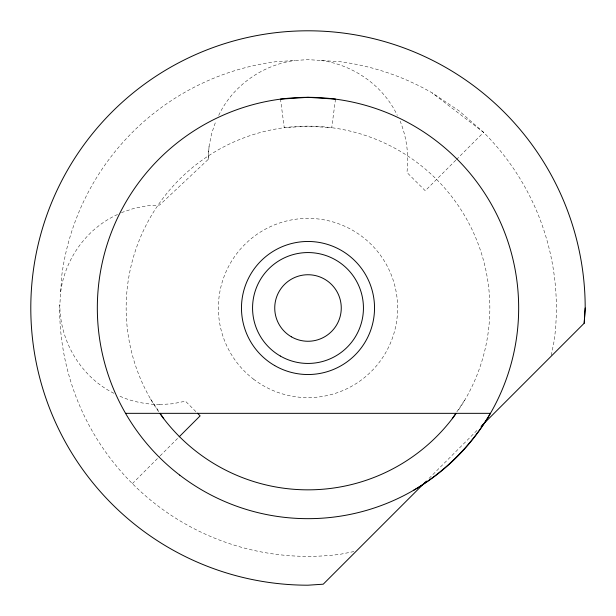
<?xml version="1.0" encoding="UTF-8"?>
<svg xmlns="http://www.w3.org/2000/svg" width="616" height="616" viewBox="0 0 616 616"><rect width="100%" height="100%" fill="white"/><g stroke="black" fill="none" stroke-linecap="round" stroke-linejoin="round"><path stroke-width="0.46" stroke-dasharray="3.08 2.31" d="M121.444 212.62L133.803 208.424L146.608 205.883L159.629 205.028L208.208 159.421L209.063 146.4L211.611 133.595L215.808 121.236M208.208 159.421L209.063 146.4M335.497 99.13L331.731 127.712L308 126.157L284.261 127.712L280.496 99.13M60.691 291.791C65.088 258.435 87.226 227.912 118.103 214.268M551.258 355.417L554.246 340.417A248.371 248.371 0 0 0 483.629 132.378L459.197 110.957L432.186 92.908A248.371 248.371 0 0 0 340.425 61.754L308 59.629L275.575 61.754A248.371 248.371 0 0 0 61.762 275.583L59.629 308A248.371 248.371 0 0 0 340.425 554.246L355.417 551.258M218.688 115.385C232.709 85.732 262.593 64.796 294.979 60.483M456.856 411.819L465.48 398.922M132.378 483.622L159.475 456.525M160.152 455.848L178.447 437.553M455.794 160.206L425.248 190.752L406.937 172.449C409.047 155.124 406.706 137.422 400.192 121.236M456.471 159.529L483.629 132.378L432.186 92.908M429.044 478.378L478.37 429.052M159.629 404.604L172.657 403.757L185.462 401.208L196.127 411.873M159.636 404.604C145.376 404.273 130.992 401.601 118.095 395.364M321.028 60.483C353.407 64.796 383.298 85.724 397.312 115.377M113.921 393.301C81.12 377.061 59.744 341.295 59.844 304.82M150.52 398.922L159.136 411.819M158.682 411.781A181.843 181.843 0 0 1 187.264 172.018A181.843 181.843 0 0 1 428.728 172.018A181.843 181.843 0 0 1 457.311 411.781M253.438 379.102A89.62 89.62 0 0 0 396.85 319.696A89.62 89.62 0 0 0 273.704 225.202A89.62 89.62 0 0 0 253.438 379.102"/><path stroke-width="0.92" d="M481.073 426.349L584.199 323.223L585.192 308A277.2 277.2 0 0 0 308 30.8A277.2 277.2 0 0 0 30.8 308A277.2 277.2 0 0 0 308 585.2L323.231 584.199L426.341 481.081M584.199 323.223L585.2 308M452.26 418.695L455.848 413.336M179.125 436.875L200.123 415.877L197.459 413.205M413.336 490.444C445.045 471.71 471.71 445.045 490.444 413.336L125.549 413.336M280.496 99.13L308 97.328L335.497 99.13M160.152 413.336L163.733 418.695M456.217 413.344A181.843 181.843 0 0 1 159.775 413.344M179.749 475.136A210.672 210.672 0 0 0 516.863 335.497A210.672 210.672 0 0 0 227.373 113.367A210.672 210.672 0 0 0 179.749 475.136M274.736 365.611A66.528 66.528 0 0 0 374.528 308A66.528 66.528 0 0 0 274.736 250.389A66.528 66.528 0 0 0 274.736 365.611M280.28 356.01A55.44 55.44 0 0 0 363.44 308A55.44 55.44 0 0 0 280.28 259.99A55.44 55.44 0 0 0 280.28 356.01M291.368 336.806A33.264 33.264 0 0 0 341.264 308A33.264 33.264 0 0 0 291.368 279.194A33.264 33.264 0 0 0 291.368 336.806"/></g></svg>
